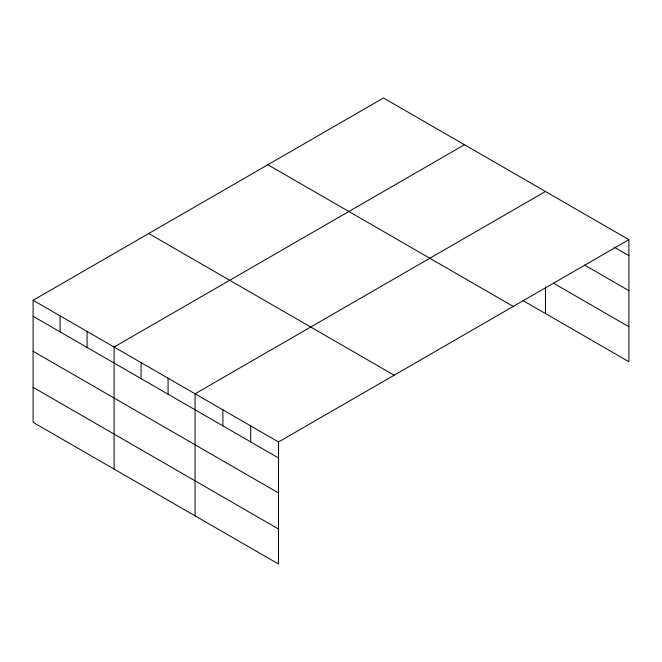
<?xml version="1.0" encoding="UTF-8"?>
<svg xmlns="http://www.w3.org/2000/svg" width="662" height="662" viewBox="0 0 662 662"><rect width="100%" height="100%" fill="white"/><g stroke="black" fill="none" stroke-linecap="round" stroke-linejoin="round"><path stroke-width="0.99" d="M522.823 300.474L628.9 361.725L628.9 239.669L383.488 97.984L33.1 300.275L33.1 422.331L278.512 564.016L278.512 441.968L33.1 300.275M464.476 144.738L114.087 347.037L114.087 469.085M545.463 191.492L195.067 393.791L195.067 515.847M278.512 441.968L628.9 239.669M614.121 247.133L628.9 255.664M584.571 265.073L628.9 290.668M553.283 283.063L628.9 326.722M267.862 164.739L513.273 306.423M148.727 233.52L394.138 375.205M33.1 316.279L278.512 457.963M33.1 351.274L278.512 492.958M33.1 387.336L278.512 529.021M545.463 286.787L545.463 313.548M250.699 425.906L250.699 441.902M222.879 409.844L222.879 425.848M168.074 378.209L168.074 394.204M141.08 362.619L141.08 378.614M87.086 331.447L87.086 347.451M60.093 315.865L60.093 331.861"/></g></svg>
